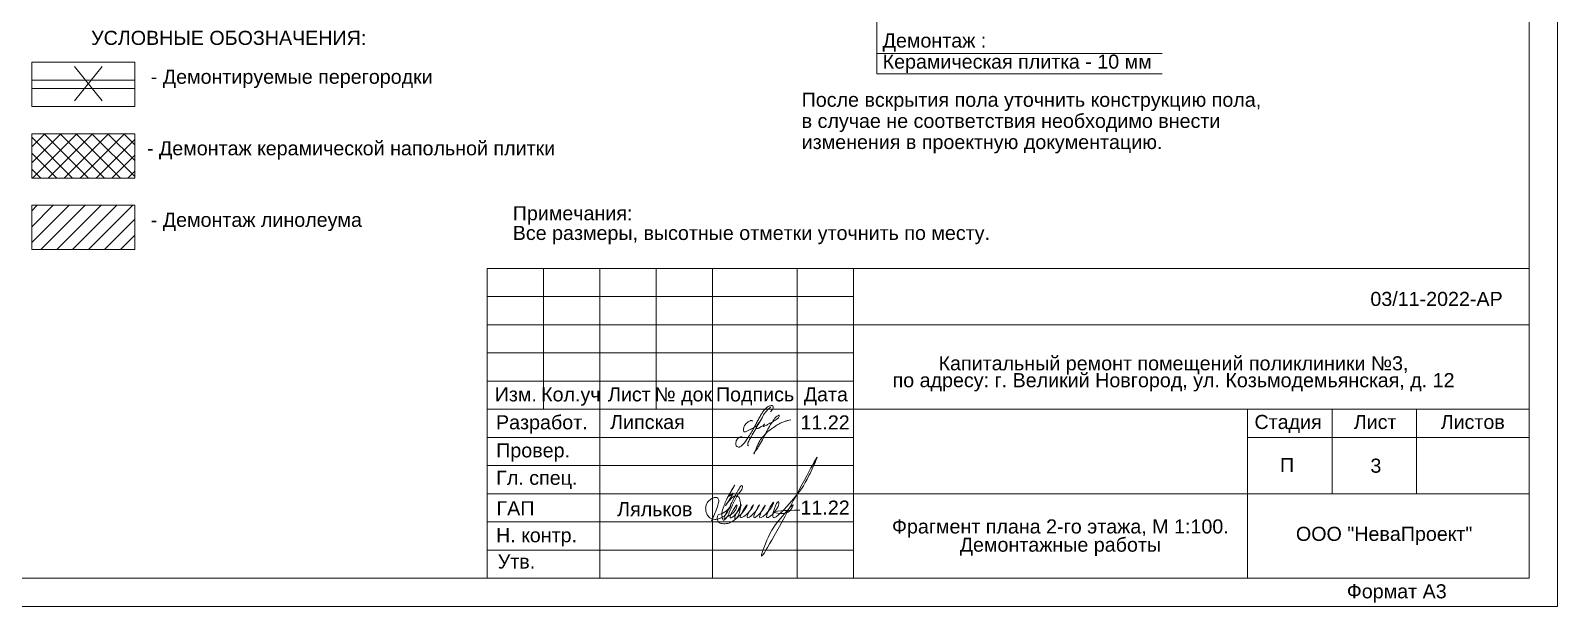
# Model space of a CAD drawing. Header units: metres. Extents: x 14591 to 15202, y 5442 to 5571.
# Drawn here: x 14736.59 to 14763.7, y 5478.8 to 5489.02 of the extents above; entities that cross this region are included whole.
import ezdxf
from ezdxf.enums import TextEntityAlignment as Align

# ---------------------------------------------------------------- set-up
doc = ezdxf.new("R2010")
doc.units = ezdxf.units.M
doc.header["$MEASUREMENT"] = 0
doc.linetypes.add('DGN Style 3', pattern=[4.89804, 3.4986, -1.39944])
for name, color, linetype, lineweight in [('Level 1', 7, 'Continuous', 0), ('Level 44', 7, 'Continuous', 0), ('Level 50', 7, 'Continuous', 0), ('Level 63', 7, 'Continuous', 0)]:
    doc.layers.add(name, color=color, linetype=linetype, lineweight=lineweight)
doc.styles.add('ARIAL', font='arial.ttf')
doc.styles.add('Style-Arial', font='arial.ttf')

# ---------------------------------------------------------------- blocks, each defined once
blk = doc.blocks.new('*U150')
at = {"layer": 'Level 50', "color": 7, "linetype": 'Continuous', "lineweight": 0}
for p, q in [((20.513, 14.5), (20.513, -14.5)), ((20.513, -14.5), (-20.487, -14.5))]:
    blk.add_line(p, q, dxfattribs=at)
at = {"layer": 'Level 50', "color": 7, "linetype": 'Continuous', "lineweight": 13}
for p in [(20.013, 14), (-18.926, -14)]:
    blk.add_line(p, (20.013, -14), dxfattribs=at)
at = {"layer": 'Level 63', "color": 7, "linetype": 'Continuous', "lineweight": 13}
for p, q in [((1.513, -8.5), (20.013, -8.5)), ((1.513, -8.5), (1.513, -14)), ((2.513, -8.5), (2.513, -11)), ((3.513, -8.5), (3.513, -14)), ((4.513, -8.5), (4.513, -11)), ((5.513, -8.5), (5.513, -14)), ((7.013, -8.5), (7.013, -14)), ((8.013, -8.5), (8.013, -14)), ((8.013, -9.5), (20.013, -9.5)), ((1.513, -10.5), (8.013, -10.5)), ((1.513, -11), (8.013, -11)), ((8.013, -11), (20.013, -11)), ((15.013, -11.5), (20.013, -11.5)), ((8.013, -12.5), (20.013, -12.5))]:
    blk.add_line(p, q, dxfattribs=at)
at = {"layer": 'Level 63', "color": 7, "linetype": 'Continuous', "lineweight": 0}
for p, q in [((1.513, -9), (8.013, -9)), ((1.513, -9.5), (8.013, -9.5)), ((1.513, -10), (8.013, -10)), ((1.513, -11.5), (8.013, -11.5)), ((1.513, -12), (8.013, -12)), ((1.513, -12.5), (8.013, -12.5)), ((1.513, -13), (8.013, -13)), ((1.513, -13.5), (8.013, -13.5))]:
    blk.add_line(p, q, dxfattribs=at)
at = {"layer": 'Level 63', "color": 7, "linetype": 'Continuous', "lineweight": 13, "flags": 128}
for points in [[(15.013, -11), (15.013, -14)], [(16.513, -11), (16.513, -12.5)], [(18.013, -11), (18.013, -12.5)]]:
    blk.add_lwpolyline(points, dxfattribs=at)
at = {"layer": 'Level 63', "color": 7, "linetype": 'Continuous', "lineweight": 0, "style": 'Style-Arial'}
for s, p in [('Изм.', (2.02, -10.735)), ('Кол.уч', (2.997, -10.735)), ('Лист', (4.036, -10.735)), ('№ док', (4.994, -10.735)), ('Подпись', (6.268, -10.735)), ('Дата', (7.524, -10.735)), ('Разработ.', (2.482, -11.231)), ('Стадия', (15.731, -11.225)), ('Лист', (17.276, -11.225)), ('Листов', (19.009, -11.225)), ('Провер.', (2.327, -11.729)), ('Гл. спец.', (2.393, -12.216)), ('ГАП', (2.014, -12.757)), ('Н. контр.', (2.388, -13.235)), ('ООО "НеваПроект"', (17.436, -13.211)), ('Утв.', (2.032, -13.702)), ('Формат А3', (17.66, -14.231))]:
    blk.add_text(s, height=0.25, dxfattribs=at).set_placement(p, align=Align.MIDDLE_CENTER)
blk = doc.blocks.new('формат_А3')
at = {"layer": 'Level 50', "color": 7, "linetype": 'Continuous', "lineweight": 13}
blk.add_blockref('*U150', (20.487, -14.5), dxfattribs=at)
blk = doc.blocks.new('*U194')
at = {"layer": 'Level 1', "color": 5, "linetype": 'Continuous', "lineweight": 0}
for points, knots in [([(0.306, 0.776), (0.338, 0.808), (0.397, 0.875), (0.429, 0.933), (0.429, 0.965), (0.42, 1.007), (0.389, 1.038), (0.332, 1.045), (0.263, 1.027), (0.213, 1.007), (0.118, 0.929), (0.06, 0.874), (-0.031, 0.753), (-0.11, 0.623), (-0.214, 0.445), (-0.303, 0.264), (-0.383, 0.11), (-0.478, -0.059), (-0.639, -0.303), (-0.752, -0.465), (-0.872, -0.638), (-0.988, -0.735), (-1.017, -0.735), (-1.061, -0.743), (-1.139, -0.715), (-1.158, -0.689), (-1.176, -0.645), (-1.176, -0.576), (-1.169, -0.519), (-1.149, -0.433), (-1.081, -0.354), (-1.035, -0.336), (-0.993, -0.308), (-0.956, -0.297), (-0.92, -0.293), (-0.909, -0.307), (-0.916, -0.318)], [0, 0, 0, 0, 0.032258, 0.064516, 0.096774, 0.129032, 0.16129, 0.193548, 0.225806, 0.258065, 0.290323, 0.322581, 0.354839, 0.387097, 0.419355, 0.451613, 0.483871, 0.516129, 0.548387, 0.580645, 0.612903, 0.645161, 0.677419, 0.709677, 0.741935, 0.774194, 0.806452, 0.83871, 0.870968, 0.903226, 0.935484, 0.967742, 0.983871, 0.991935, 0.995968, 1, 1, 1, 1]), ([(0.324, 0.97), (0.325, 0.97), (0.327, 0.977), (0.319, 0.976), (0.313, 0.973), (0.304, 0.967), (0.289, 0.95), (0.206, 0.881), (0.152, 0.82), (0.093, 0.753), (-0.006, 0.617), (-0.174, 0.288), (-0.312, 0.065), (-0.539, -0.325), (-0.642, -0.514), (-0.687, -0.643), (-0.64, -0.686)], [0, 0, 0, 0, 0.005306, 0.009091, 0.012718, 0.03509, 0.04357, 0.143713, 0.287425, 0.431138, 0.57485, 0.718563, 0.862275, 0.934132, 0.97006, 1, 1, 1, 1])]:
    blk.add_open_spline(points, degree=3, knots=knots, dxfattribs=at)
blk.add_open_spline([(-0.466, 0.375), (-0.477, 0.405), (-0.522, 0.405), (-0.564, 0.389), (-0.626, 0.36), (-0.677, 0.321), (-0.751, 0.252), (-0.803, 0.178), (-0.835, 0.121), (-0.851, 0.046), (-0.851, -0.036), (-0.83, -0.076), (-0.798, -0.084), (-0.77, -0.084), (-0.711, -0.062), (-0.657, -0.037), (-0.529, 0.033), (-0.308, 0.141), (-0.219, 0.237), (-0.169, 0.317), (-0.193, 0.317), (-0.298, 0.134), (-0.31, 0.076), (-0.31, 0.056), (-0.266, 0.056), (-0.23, 0.056), (-0.158, 0.094), (-0.083, 0.14), (-0.024, 0.179), (0.022, 0.211), (0.057, 0.251), (0.057, 0.266), (0.032, 0.232), (0.004, 0.173), (-0.002, 0.145), (0.03, 0.145), (0.108, 0.188), (0.241, 0.256), (0.325, 0.302), (0.438, 0.365), (0.547, 0.44), (0.612, 0.48), (0.654, 0.521), (0.679, 0.566), (0.679, 0.617), (0.679, 0.634), (0.648, 0.626), (0.594, 0.589), (0.512, 0.517), (0.448, 0.428), (0.37, 0.31), (0.317, 0.235), (0.239, 0.11), (0.158, -0.046), (0.088, -0.178), (-0.026, -0.403), (-0.22, -0.74), (-0.324, -0.893), (-0.414, -0.996), (-0.414, -1.046), (-0.377, -1.018), (-0.317, -0.817), (-0.236, -0.634), (-0.15, -0.464), (-0.087, -0.376), (0.011, -0.254), (0.138, -0.127), (0.215, -0.06), (0.339, 0.033), (0.462, 0.119), (0.577, 0.204), (0.723, 0.281), (0.876, 0.347), (1.008, 0.391), (1.08, 0.409), (1.176, 0.43)], degree=3, dxfattribs=at)
blk = doc.blocks.new('*U192')
at = {"color": 5, "linetype": 'Continuous', "lineweight": 13}
for p, q in [((-0.246, 0.306), (0.246, -0.306)), ((-0.246, -0.306), (0.246, 0.306))]:
    blk.add_line(p, q, dxfattribs=at)

msp = doc.modelspace()

# ---------------------------------------------------------------- hatches: boundary and pattern name
at = {"layer": 'Level 44', "linetype": 'Continuous', "lineweight": 0}
h = msp.add_hatch(dxfattribs=at)
h.set_pattern_fill('CROSSHATCH', style=0, pattern_type=2)
h.set_pattern_definition([(45, (14737.5497, 5486.75909), (-0.14142, 0.14142), []), (135, (14737.5497, 5486.75909), (-0.14142, -0.14142), [])])
h.paths.add_polyline_path([(14736.61766994, 5486.4016422), (14738.44553077, 5486.4016422), (14738.44553077, 5487.18906433), (14736.61766994, 5487.18906433)])
h = msp.add_hatch(dxfattribs=at)
h.set_pattern_fill('HATCH', style=0, pattern_type=2)
h.set_pattern_definition([(45, (14737.85675, 5485.36412), (-0.14142, 0.14142), [])])
h.paths.add_polyline_path([(14736.61766994, 5485.13178073), (14738.44553077, 5485.13178073), (14738.44553077, 5485.91920286), (14736.61766994, 5485.91920286)])

# ---------------------------------------------------------------- linework, layer by layer
at = {"color": 7, "linetype": 'Continuous', "lineweight": 0}
msp.add_line((14751.61659171, 5492.80567144), (14751.61659171, 5488.25043207), dxfattribs=at)
at = {"color": 5, "linetype": 'DGN Style 3', "lineweight": 13}
for p, q in [((14738.44553077, 5488.13954869), (14736.61766994, 5488.13954869)), ((14738.44553077, 5487.98954869), (14736.61766994, 5487.98954869))]:
    msp.add_line(p, q, dxfattribs=at)
at = {"color": 5, "linetype": 'Continuous', "lineweight": 0}
msp.add_spline([(14748.68232665, 5480.31748939), (14748.78499206, 5480.55230721), (14748.81017541, 5480.64629277), (14748.81017541, 5480.69949668), (14748.77894808, 5480.73072402), (14748.72966781, 5480.73072402), (14748.65232154, 5480.68606813), (14748.59756902, 5480.61627981), (14748.58311735, 5480.57589147), (14748.58311735, 5480.50727486), (14748.60016484, 5480.44365277), (14748.64300172, 5480.38295512), (14748.69226368, 5480.35451371), (14748.7590263, 5480.34337059), (14748.82707845, 5480.36160511), (14748.88555457, 5480.38820124), (14748.92566161, 5480.41920102), (14748.99702538, 5480.5428067), (14749.06321929, 5480.67887021), (14749.11694476, 5480.78929798), (14749.1731742, 5480.88669022), (14749.21038766, 5480.93885113), (14749.22775172, 5480.94350382), (14749.23444521, 5480.91852338), (14749.22343317, 5480.87742588), (14749.19096033, 5480.83258567), (14748.99973334, 5480.46415506), (14748.93896534, 5480.35890179), (14748.89345103, 5480.33262409), (14748.88127764, 5480.35370904), (14748.87562431, 5480.37480753), (14748.86813219, 5480.45027821), (14748.90125584, 5480.57389735), (14748.99609792, 5480.78059043), (14749.09436009, 5480.95078549), (14748.99730637, 5480.75347267), (14749.06044879, 5480.80906577), (14748.93167658, 5480.58602575), (14749.03242694, 5480.71654991), (14749.10659795, 5480.75937256), (14749.1628438, 5480.74430153), (14749.18964242, 5480.68417298), (14749.19755277, 5480.58725248), (14749.12677366, 5480.36443249), (14749.03900643, 5480.30014371), (14748.97444742, 5480.27321043), (14748.87524244, 5480.26945833), (14748.80646396, 5480.29861943), (14748.79394909, 5480.32029582), (14748.78639279, 5480.37091043), (14748.80016069, 5480.42229291), (14748.87587619, 5480.44987719), (14749.02877856, 5480.58685057), (14748.91328475, 5480.35962209), (14748.97274299, 5480.39395032), (14749.12698032, 5480.54818765), (14749.13909938, 5480.59341659), (14749.01393205, 5480.37662042), (14749.14689739, 5480.47760597), (14749.21525457, 5480.6005157), (14749.09789984, 5480.36748786), (14749.2597669, 5480.49508513), (14749.31822461, 5480.6005157), (14749.19501862, 5480.38293782), (14749.36112952, 5480.48894473), (14749.42760777, 5480.6005157), (14749.31781398, 5480.38066482), (14749.48768659, 5480.51715965), (14749.53519771, 5480.6005157), (14749.43358118, 5480.38386498), (14749.63117271, 5480.57590643), (14749.63604292, 5480.58812215), (14749.53757468, 5480.39581373), (14749.78173318, 5480.6227746), (14749.7843984, 5480.63272133), (14749.6603146, 5480.39225987), (14749.87938495, 5480.6228667), (14749.87938495, 5480.65181177), (14749.77017606, 5480.40397486), (14750.0704309, 5480.6288314), (14750.41448967, 5481.12190863), (14750.54944466, 5481.41242899), (14749.57194469, 5479.71934937), (14749.75505725, 5480.15133), (14749.97979234, 5480.44192185), (14750.13293439, 5480.5950639), (14750.07731692, 5480.49873161), (14749.80725163, 5480.46636183), (14750.24995078, 5480.50892579)], degree=3, dxfattribs=at)
at = {"layer": 'Level 44', "color": 7, "linetype": 'Continuous', "lineweight": 0, "flags": 128}
for points in [[(14736.61766994, 5486.4016422), (14738.44553077, 5486.4016422), (14738.44553077, 5487.18906433), (14736.61766994, 5487.18906433), (14736.61766994, 5486.4016422)], [(14736.61766994, 5485.13178073), (14738.44553077, 5485.13178073), (14738.44553077, 5485.91920286), (14736.61766994, 5485.91920286), (14736.61766994, 5485.13178073)]]:
    msp.add_lwpolyline(points, close=True, dxfattribs=at)
at = {"layer": 'Level 63', "color": 7, "linetype": 'Continuous', "lineweight": 0}
for p, q in [((14756.68276809, 5488.61290894), (14751.61659171, 5488.61290894)), ((14756.68276809, 5488.25043207), (14751.61659171, 5488.25043207))]:
    msp.add_line(p, q, dxfattribs=at)
at = {"layer": 'Level 63', "color": 7, "linetype": 'Continuous', "lineweight": 13, "flags": 128}
for points in [[(14736.61766994, 5488.45892581), (14738.44553077, 5488.45892581), (14738.44553077, 5487.67150368), (14736.61766994, 5487.67150368), (14736.61766994, 5488.45892581)], [(14736.61766994, 5487.18906433), (14738.44553077, 5487.18906433), (14738.44553077, 5486.4016422), (14736.61766994, 5486.4016422), (14736.61766994, 5487.18906433)], [(14736.61766994, 5485.91920286), (14738.44553077, 5485.91920286), (14738.44553077, 5485.13178073), (14736.61766994, 5485.13178073), (14736.61766994, 5485.91920286)]]:
    msp.add_lwpolyline(points, close=True, dxfattribs=at)

# ---------------------------------------------------------------- block references
at = {"color": 5, "linetype": 'Continuous', "lineweight": 13}
msp.add_blockref('*U192', (14737.62069744, 5488.07701507), dxfattribs=at)
at = {"layer": 'Level 1', "color": 5, "linetype": 'Continuous', "lineweight": 0, "xscale": 0.4141646088358931, "yscale": 0.4141646088358931, "zscale": 0.4141646088358931}
msp.add_blockref('*U194', (14749.60395401, 5481.93346194), dxfattribs=at)
at = {"layer": 'Level 50', "color": 7, "linetype": 'Continuous', "lineweight": 13}
msp.add_blockref('формат_А3', (14722.70272434, 5507.79848889), dxfattribs=at)

# ---------------------------------------------------------------- texts
at = {"color": 18, "linetype": 'Continuous', "lineweight": 13, "true_color": 0x000000, "style": 'ARIAL'}
for s, p in [('УСЛОВНЫЕ ОБОЗНАЧЕНИЯ:', (14740.11345976, 5489.01598289)), ('11.22', (14750.70077839, 5482.19016211)), ('П', (14758.90108152, 5481.43308009)), ('11.22', (14750.70077839, 5480.67770663))]:
    msp.add_text(s, height=0.25, dxfattribs=at).set_placement(p, align=Align.TOP_CENTER)
at = {"color": 7, "linetype": 'Continuous', "lineweight": 0, "style": 'Style-Arial'}
msp.add_text('03/11-2022-АР', height=0.25, dxfattribs=at).set_placement((14760.38112354, 5484.38243262), align=Align.TOP_LEFT)
msp.add_text('Липская', height=0.25, dxfattribs=at).set_placement((14747.54722826, 5482.19799699), align=Align.TOP_CENTER)
at = {"color": 7, "lineweight": 13, "style": 'Style-Arial'}
for s, p in [('3', (14760.38189844, 5481.42212319)), ('Ляльков', (14747.00934884, 5480.6511293))]:
    msp.add_text(s, height=0.25, dxfattribs=at).set_placement(p, align=Align.TOP_LEFT)
at = {"color": 7, "linetype": 'Continuous', "lineweight": 13, "char_height": 0.25, "style": 'Style-Arial'}
for s, insert, attachment_point, line_spacing_factor in [('После вскрытия пола уточнить конструкцию пола, \\Pв случае не соответствия необходимо внести \\Pизменения в проектную документацию.', (14750.28500352, 5487.91784077), 1, 0.9), ('Фрагмент плана 2-го этажа, М 1:100. \\PДемонтажные работы ', (14754.87753725, 5480.01941615), 5, 0.776524)]:
    msp.add_mtext(s, dxfattribs=dict(at, insert=insert, attachment_point=attachment_point, line_spacing_factor=line_spacing_factor))
at = {"linetype": 'Continuous', "lineweight": 0, "insert": (14756.88667609, 5482.92722035), "char_height": 0.25, "attachment_point": 5, "line_spacing_factor": 0.72, "style": 'Style-Arial'}
msp.add_mtext('Капитальный ремонт помещений поликлиники №3, \\Pпо адресу: г. Великий Новгород, ул. Козьмодемьянская, д. 12', dxfattribs=at)
at = {"layer": 'Level 63', "color": 7, "linetype": 'Continuous', "lineweight": 13, "style": 'Style-Arial'}
for s, p in [('- Демонтируемые перегородки', (14741.23241648, 5488.2013556)), ('- Демонтаж керамической напольной плитки', (14742.28516096, 5486.93149412)), ('- Демонтаж линолеума ', (14740.65205735, 5485.66163265))]:
    msp.add_text(s, height=0.25, dxfattribs=at).set_placement(p, align=Align.MIDDLE_CENTER)
at = {"layer": 'Level 63', "color": 5, "linetype": 'Continuous', "lineweight": 0, "insert": (14751.72277889, 5488.96963426), "char_height": 0.25, "attachment_point": 1, "line_spacing_factor": 0.9, "style": 'Style-Arial'}
msp.add_mtext('Демонтаж :\\PКерамическая плитка - 10 мм', dxfattribs=at)
at = {"layer": 'Level 63', "color": 7, "linetype": 'Continuous', "lineweight": 13, "insert": (14745.15553457, 5485.90355885), "char_height": 0.25, "attachment_point": 1, "line_spacing_factor": 0.84, "style": 'Style-Arial'}
msp.add_mtext('Примечания:\\PВсе размеры, высотные отметки уточнить по месту.', dxfattribs=at)

doc.saveas('drawing.dxf')
